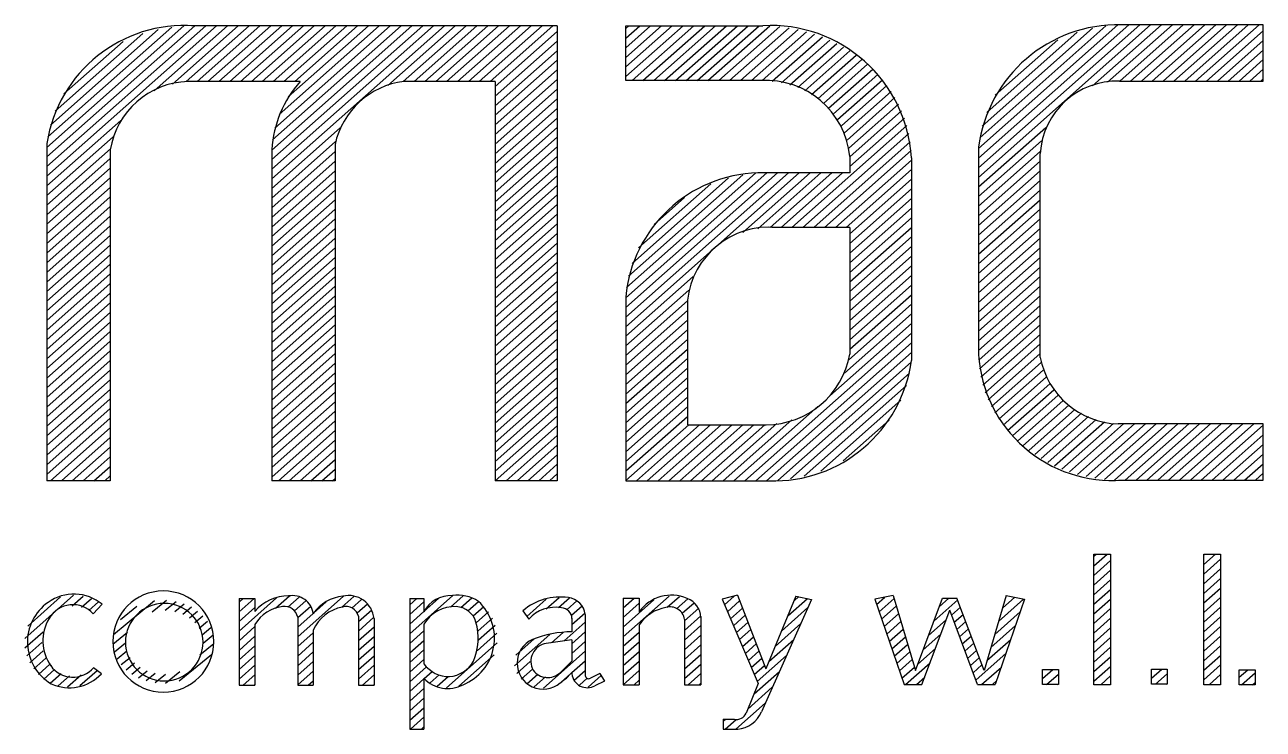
# Model space of a CAD drawing. Header units: millimetres. Extents: x 150000 to 150841, y 150000 to 150594.
# Drawn here: x 150741.31 to 150750.19, y 150092.44 to 150097.49 of the extents above; entities that cross this region are included whole.
import ezdxf

# ---------------------------------------------------------------- set-up
doc = ezdxf.new("R2010")
doc.units = ezdxf.units.MM
doc.linetypes.add('XKITLINE00', pattern=[0])

msp = doc.modelspace()

# ---------------------------------------------------------------- linework, layer by layer
at = {"color": 7, "linetype": 'XKITLINE00'}
for p, q in [((150741.471, 150096.5405), (150742.5313, 150097.4811)), ((150741.471, 150096.4716), (150742.609, 150097.4811)), ((150741.471, 150096.4026), (150742.6868, 150097.4811)), ((150741.471, 150096.6095), (150742.4517, 150097.4794)), ((150741.4771, 150096.6839), (150742.365, 150097.4715)), ((150742.2391, 150097.0151), (150742.7645, 150097.4811)), ((150742.3713, 150097.0634), (150742.8422, 150097.4811)), ((150742.4681, 150097.0803), (150742.92, 150097.4811)), ((150745.128, 150097.4811), (150742.5058, 150097.4811)), ((150742.5473, 150097.0816), (150742.9977, 150097.4811)), ((150742.6251, 150097.0816), (150743.0754, 150097.4811)), ((150742.7028, 150097.0816), (150743.1531, 150097.4811)), ((150742.7805, 150097.0816), (150743.2309, 150097.4811)), ((150742.8582, 150097.0816), (150743.3086, 150097.4811)), ((150742.936, 150097.0816), (150743.3863, 150097.4811)), ((150743.0137, 150097.0816), (150743.4641, 150097.4811)), ((150743.0815, 150096.5902), (150744.0859, 150097.4811)), ((150743.0815, 150096.5213), (150744.1636, 150097.4811)), ((150743.0815, 150096.4523), (150744.2413, 150097.4811)), ((150743.0815, 150096.3834), (150744.3191, 150097.4811)), ((150743.0874, 150096.6643), (150744.0082, 150097.4811)), ((150743.0914, 150097.0816), (150743.5418, 150097.4811)), ((150743.1033, 150096.7474), (150743.9304, 150097.4811)), ((150743.1349, 150096.8444), (150743.8527, 150097.4811)), ((150743.1692, 150097.0816), (150743.6195, 150097.4811)), ((150743.2004, 150096.9715), (150743.775, 150097.4811)), ((150743.2469, 150097.0816), (150743.6972, 150097.4811)), ((150743.9131, 150097.0521), (150744.3968, 150097.4811)), ((150744.0231, 150097.0807), (150744.4745, 150097.4811)), ((150744.1019, 150097.0816), (150744.5523, 150097.4811)), ((150744.1796, 150097.0816), (150744.63, 150097.4811)), ((150744.2574, 150097.0816), (150744.7077, 150097.4811)), ((150744.3351, 150097.0816), (150744.7854, 150097.4811)), ((150744.4128, 150097.0816), (150744.8632, 150097.4811)), ((150744.4906, 150097.0816), (150744.9409, 150097.4811)), ((150744.5683, 150097.0816), (150745.0186, 150097.4811)), ((150744.646, 150097.0816), (150745.0964, 150097.4811)), ((150745.128, 150097.4811), (150745.128, 150094.2192)), ((150745.6183, 150097.4615), (150745.6405, 150097.4811)), ((150745.6183, 150097.3925), (150745.7182, 150097.4811)), ((150745.6183, 150097.3236), (150745.7959, 150097.4811)), ((150745.6183, 150097.2546), (150745.8737, 150097.4811)), ((150745.6183, 150097.1857), (150745.9514, 150097.4811)), ((150745.6183, 150097.1168), (150746.0291, 150097.4811)), ((150745.6183, 150097.0876), (150745.6183, 150097.4811)), ((150745.6183, 150097.4811), (150746.6002, 150097.4811)), ((150745.6632, 150097.0876), (150746.1068, 150097.4811)), ((150745.741, 150097.0876), (150746.1846, 150097.4811)), ((150745.8187, 150097.0876), (150746.2623, 150097.4811)), ((150745.8964, 150097.0876), (150746.34, 150097.4811)), ((150745.9741, 150097.0876), (150746.4178, 150097.4811)), ((150746.0519, 150097.0876), (150746.4955, 150097.4811)), ((150746.1296, 150097.0876), (150746.5732, 150097.4811)), ((150746.2073, 150097.0876), (150746.6496, 150097.48)), ((150746.2851, 150097.0876), (150746.7214, 150097.4746)), ((150748.1463, 150096.5322), (150749.2237, 150097.4879)), ((150748.1463, 150096.4633), (150749.3014, 150097.4879)), ((150748.1463, 150096.3943), (150749.3791, 150097.4879)), ((150748.1463, 150096.6012), (150749.1449, 150097.487)), ((150748.1543, 150096.6773), (150749.0584, 150097.4793)), ((150748.9629, 150097.0498), (150749.4569, 150097.4879)), ((150749.0708, 150097.0765), (150749.5346, 150097.4879)), ((150749.1574, 150097.0844), (150749.6123, 150097.4879)), ((150750.1858, 150097.4879), (150749.1671, 150097.4879)), ((150749.2351, 150097.0844), (150749.6901, 150097.4879)), ((150749.3129, 150097.0844), (150749.7678, 150097.4879)), ((150749.3906, 150097.0844), (150749.8455, 150097.4879)), ((150749.4683, 150097.0844), (150749.9232, 150097.4879)), ((150749.5461, 150097.0844), (150750.001, 150097.4879)), ((150749.6238, 150097.0844), (150750.0787, 150097.4879)), ((150749.7015, 150097.0844), (150750.1564, 150097.4879)), ((150750.1858, 150097.0844), (150750.1858, 150097.4879)), ((150741.4957, 150096.7694), (150742.2687, 150097.455)), ((150741.5293, 150096.8681), (150742.1574, 150097.4252)), ((150744.6835, 150097.046), (150745.128, 150097.4402)), ((150746.3628, 150097.0876), (150746.789, 150097.4657)), ((150746.4405, 150097.0876), (150746.8529, 150097.4535)), ((150746.5182, 150097.0876), (150746.9137, 150097.4384)), ((150746.5959, 150097.0876), (150746.9716, 150097.4208)), ((150746.6685, 150097.083), (150747.0269, 150097.4009)), ((150746.7343, 150097.0724), (150747.0796, 150097.3787)), ((150748.1724, 150096.7623), (150748.9626, 150097.4632)), ((150748.2049, 150096.8601), (150748.8524, 150097.4344)), ((150748.2651, 150096.9824), (150748.7144, 150097.381)), ((150749.7792, 150097.0844), (150750.1858, 150097.445)), ((150741.5927, 150096.9933), (150742.0163, 150097.369)), ((150744.6835, 150096.977), (150745.128, 150097.3713)), ((150744.6835, 150096.9081), (150745.128, 150097.3023)), ((150746.7945, 150097.0569), (150747.1301, 150097.3545)), ((150746.8501, 150097.0373), (150747.1783, 150097.3284)), ((150746.9017, 150097.014), (150747.2243, 150097.3003)), ((150749.857, 150097.0844), (150750.1858, 150097.3761)), ((150749.9347, 150097.0844), (150750.1858, 150097.3071)), ((150744.6835, 150096.8391), (150745.128, 150097.2334)), ((150746.9494, 150096.9874), (150747.2683, 150097.2704)), ((150746.9936, 150096.9577), (150747.3103, 150097.2386)), ((150747.0344, 150096.925), (150747.3503, 150097.2051)), ((150750.0124, 150097.0844), (150750.1858, 150097.2382)), ((150744.6835, 150096.7702), (150745.128, 150097.1644)), ((150747.0719, 150096.8892), (150747.3882, 150097.1698)), ((150747.1059, 150096.8505), (150747.4241, 150097.1328)), ((150750.0902, 150097.0844), (150750.1858, 150097.1692)), ((150743.2846, 150097.0816), (150742.4824, 150097.0816)), ((150744.6835, 150097.0816), (150744.029, 150097.0816)), ((150744.6835, 150096.7012), (150745.128, 150097.0955)), ((150744.6835, 150097.0816), (150744.6835, 150094.2192)), ((150744.6835, 150096.6323), (150745.128, 150097.0266)), ((150746.588, 150097.0876), (150745.6183, 150097.0876)), ((150747.1365, 150096.8086), (150747.4581, 150097.0939)), ((150747.1633, 150096.7635), (150747.4899, 150097.0532)), ((150749.1566, 150097.0844), (150750.1858, 150097.0844)), ((150750.1679, 150097.0844), (150750.1858, 150097.1003)), ((150744.6835, 150096.5633), (150745.128, 150096.9576)), ((150747.1861, 150096.7147), (150747.5196, 150097.0106)), ((150747.2043, 150096.6619), (150747.5471, 150096.966)), ((150744.6835, 150096.4944), (150745.128, 150096.8887)), ((150747.2172, 150096.6044), (150747.5723, 150096.9194)), ((150747.2234, 150096.541), (150747.595, 150096.8706)), ((150741.471, 150096.3337), (150741.9995, 150096.8025)), ((150744.6835, 150096.4254), (150745.128, 150096.8197)), ((150746.8093, 150096.0357), (150747.6322, 150096.7658)), ((150747.2234, 150096.472), (150747.615, 150096.8194)), ((150741.471, 150096.2647), (150741.945, 150096.6852)), ((150743.0815, 150096.3144), (150743.572, 150096.7495)), ((150744.6835, 150096.3565), (150745.128, 150096.7508)), ((150744.6835, 150096.2875), (150745.128, 150096.6818)), ((150746.887, 150096.0357), (150747.6463, 150096.7093)), ((150748.1463, 150096.3254), (150748.627, 150096.7518)), ((150741.471, 150096.6382), (150741.471, 150094.2192)), ((150741.471, 150096.1958), (150741.9259, 150096.5994)), ((150741.925, 150096.5919), (150741.925, 150094.2192)), ((150743.0815, 150096.2455), (150743.5398, 150096.6519)), ((150743.0815, 150096.5945), (150743.0815, 150094.2192)), ((150743.5356, 150096.6304), (150743.5356, 150094.2192)), ((150744.6835, 150096.2186), (150745.128, 150096.6129)), ((150746.9647, 150096.0357), (150747.6567, 150096.6496)), ((150747.0425, 150096.0357), (150747.6631, 150096.5863)), ((150748.1463, 150096.2565), (150748.5968, 150096.6561)), ((150748.1463, 150096.6097), (150748.1463, 150095.1213)), ((150741.471, 150096.1268), (150741.925, 150096.5296)), ((150743.0815, 150096.1765), (150743.5356, 150096.5793)), ((150743.0815, 150096.1076), (150743.5356, 150096.5103)), ((150744.6835, 150096.1496), (150745.128, 150096.5439)), ((150747.1202, 150096.0357), (150747.6648, 150096.5188)), ((150747.2234, 150096.5445), (150747.2234, 150096.4268)), ((150747.6648, 150096.5337), (150747.6648, 150095.0823)), ((150748.1463, 150096.1875), (150748.5879, 150096.5792)), ((150748.1463, 150096.1186), (150748.5877, 150096.5101)), ((150748.5877, 150095.1042), (150748.5877, 150096.5658)), ((150741.471, 150096.0579), (150741.925, 150096.4606)), ((150743.0815, 150096.0386), (150743.5356, 150096.4414)), ((150744.6835, 150096.0807), (150745.128, 150096.475)), ((150744.6835, 150096.0117), (150745.128, 150096.406)), ((150745.6183, 150095.5309), (150746.6283, 150096.4268)), ((150745.6183, 150095.462), (150746.706, 150096.4268)), ((150745.6183, 150095.393), (150746.7838, 150096.4268)), ((150745.6183, 150095.3241), (150746.8615, 150096.4268)), ((150745.6235, 150095.6045), (150746.549, 150096.4254)), ((150745.6374, 150095.6857), (150746.4574, 150096.4131)), ((150746.4568, 150095.9989), (150746.9392, 150096.4268)), ((150747.2234, 150096.4268), (150746.5653, 150096.4268)), ((150746.5655, 150096.0264), (150747.017, 150096.4268)), ((150746.6534, 150096.0354), (150747.0947, 150096.4268)), ((150746.7315, 150096.0357), (150747.1724, 150096.4268)), ((150747.1979, 150096.0357), (150747.6648, 150096.4499)), ((150748.1463, 150096.0496), (150748.5877, 150096.4411)), ((150741.471, 150095.9889), (150741.925, 150096.3917)), ((150741.471, 150095.92), (150741.925, 150096.3228)), ((150743.0815, 150095.9697), (150743.5356, 150096.3724)), ((150744.6835, 150095.9428), (150745.128, 150096.3371)), ((150745.6635, 150095.7778), (150746.3536, 150096.39)), ((150745.7108, 150095.8887), (150746.2285, 150096.348)), ((150747.2234, 150095.9894), (150747.6648, 150096.3809)), ((150748.1463, 150095.9807), (150748.5877, 150096.3722)), ((150741.471, 150095.851), (150741.925, 150096.2538)), ((150743.0815, 150095.9007), (150743.5356, 150096.3035)), ((150743.0815, 150095.8318), (150743.5356, 150096.2345)), ((150744.6835, 150095.8738), (150745.128, 150096.2681)), ((150745.8215, 150096.0559), (150746.0401, 150096.2498)), ((150747.2234, 150095.9204), (150747.6648, 150096.312)), ((150747.2234, 150095.8515), (150747.6648, 150096.243)), ((150748.1463, 150095.9117), (150748.5877, 150096.3032)), ((150748.1463, 150095.8428), (150748.5877, 150096.2343)), ((150741.471, 150095.7821), (150741.925, 150096.1849)), ((150743.0815, 150095.7628), (150743.5356, 150096.1656)), ((150744.6835, 150095.8049), (150745.128, 150096.1992)), ((150747.2234, 150095.7825), (150747.6648, 150096.1741)), ((150748.1463, 150095.7738), (150748.5877, 150096.1653)), ((150741.471, 150095.7131), (150741.925, 150096.1159)), ((150743.0815, 150095.6939), (150743.5356, 150096.0966)), ((150744.6835, 150095.7359), (150745.128, 150096.1302)), ((150744.6835, 150095.667), (150745.128, 150096.0613)), ((150747.2234, 150095.7136), (150747.6648, 150096.1051)), ((150748.1463, 150095.7049), (150748.5877, 150096.0964)), ((150741.471, 150095.6442), (150741.925, 150096.047)), ((150741.471, 150095.5753), (150741.925, 150095.978)), ((150743.0815, 150095.6249), (150743.5356, 150096.0277)), ((150743.0815, 150095.556), (150743.5356, 150095.9587)), ((150744.6835, 150095.598), (150745.128, 150095.9923)), ((150747.2234, 150096.0357), (150746.6639, 150096.0357)), ((150747.2234, 150095.6446), (150747.6648, 150096.0362)), ((150747.2234, 150096.0357), (150747.2234, 150095.1275)), ((150747.2234, 150095.5757), (150747.6648, 150095.9672)), ((150748.1463, 150095.6359), (150748.5877, 150096.0274)), ((150748.1463, 150095.567), (150748.5877, 150095.9585)), ((150741.471, 150095.5063), (150741.925, 150095.9091)), ((150743.0815, 150095.487), (150743.5356, 150095.8898)), ((150744.6835, 150095.5291), (150745.128, 150095.9234)), ((150747.2234, 150095.5067), (150747.6648, 150095.8983)), ((150748.1463, 150095.498), (150748.5877, 150095.8895)), ((150741.471, 150095.4374), (150741.925, 150095.8401)), ((150743.0815, 150095.4181), (150743.5356, 150095.8208)), ((150744.6835, 150095.4601), (150745.128, 150095.8544)), ((150744.6835, 150095.3912), (150745.128, 150095.7855)), ((150747.2234, 150095.4378), (150747.6648, 150095.8293)), ((150748.1463, 150095.4291), (150748.5877, 150095.8206)), ((150741.471, 150095.3684), (150741.925, 150095.7712)), ((150741.471, 150095.2995), (150741.925, 150095.7022)), ((150743.0815, 150095.3491), (150743.5356, 150095.7519)), ((150744.6835, 150095.3222), (150745.128, 150095.7165)), ((150747.2234, 150095.3689), (150747.6648, 150095.7604)), ((150748.1463, 150095.3601), (150748.5877, 150095.7516)), ((150741.471, 150095.2305), (150741.925, 150095.6333)), ((150743.0815, 150095.2802), (150743.5356, 150095.6829)), ((150743.0815, 150095.2112), (150743.5356, 150095.614)), ((150744.6835, 150095.2533), (150745.128, 150095.6476)), ((150745.6183, 150095.2551), (150746.1006, 150095.6829)), ((150747.2234, 150095.2999), (150747.6648, 150095.6914)), ((150747.2234, 150095.231), (150747.6648, 150095.6225)), ((150748.1463, 150095.2912), (150748.5877, 150095.6827)), ((150748.1463, 150095.2222), (150748.5877, 150095.6137)), ((150741.471, 150095.1616), (150741.925, 150095.5643)), ((150743.0815, 150095.1423), (150743.5356, 150095.545)), ((150744.6835, 150095.1843), (150745.128, 150095.5786)), ((150745.6183, 150095.1862), (150746.0696, 150095.5865)), ((150745.6183, 150095.5385), (150745.6183, 150094.2192)), ((150747.2234, 150095.162), (150747.6648, 150095.5535)), ((150748.1463, 150095.1533), (150748.5877, 150095.5448)), ((150741.471, 150095.0926), (150741.925, 150095.4954)), ((150741.471, 150095.0237), (150741.925, 150095.4264)), ((150743.0815, 150095.0733), (150743.5356, 150095.4761)), ((150744.6835, 150095.1154), (150745.128, 150095.5097)), ((150744.6835, 150095.0464), (150745.128, 150095.4407)), ((150745.6183, 150095.1172), (150746.0597, 150095.5088)), ((150745.6183, 150095.0483), (150746.0597, 150095.4398)), ((150746.0597, 150095.5134), (150746.0597, 150094.6212)), ((150747.2165, 150095.087), (150747.6648, 150095.4846)), ((150748.1473, 150095.0852), (150748.5877, 150095.4759)), ((150741.471, 150094.9547), (150741.925, 150095.3575)), ((150743.0815, 150095.0044), (150743.5356, 150095.4071)), ((150743.0815, 150094.9354), (150743.5356, 150095.3382)), ((150744.6835, 150094.9775), (150745.128, 150095.3718)), ((150745.6183, 150094.9793), (150746.0597, 150095.3709)), ((150747.0798, 150094.8278), (150747.6648, 150095.3467)), ((150747.1865, 150094.9914), (150747.6648, 150095.4156)), ((150748.1531, 150095.0214), (150748.5877, 150095.4069)), ((150748.1632, 150094.9615), (150748.5877, 150095.338)), ((150741.471, 150094.8858), (150741.925, 150095.2885)), ((150743.0815, 150094.8665), (150743.5356, 150095.2692)), ((150744.6835, 150094.9086), (150745.128, 150095.3028)), ((150745.6183, 150094.9104), (150746.0597, 150095.3019)), ((150746.4714, 150094.2192), (150747.6648, 150095.2777)), ((150748.1772, 150094.9049), (150748.5877, 150095.269)), ((150741.471, 150094.8168), (150741.925, 150095.2196)), ((150743.0815, 150094.7975), (150743.5356, 150095.2003)), ((150744.6835, 150094.8396), (150745.128, 150095.2339)), ((150744.6835, 150094.7707), (150745.128, 150095.1649)), ((150745.6183, 150094.8414), (150746.0597, 150095.233)), ((150745.6183, 150094.7725), (150746.0597, 150095.164)), ((150746.5492, 150094.2192), (150747.6648, 150095.2088)), ((150748.1944, 150094.8512), (150748.5877, 150095.2001)), ((150741.471, 150094.7479), (150741.925, 150095.1506)), ((150741.471, 150094.6789), (150741.925, 150095.0817)), ((150743.0815, 150094.7286), (150743.5356, 150095.1313)), ((150744.6835, 150094.7017), (150745.128, 150095.096)), ((150745.6183, 150094.7035), (150746.0597, 150095.0951)), ((150746.6269, 150094.2192), (150747.6648, 150095.1398)), ((150748.2147, 150094.8003), (150748.5877, 150095.1311)), ((150741.471, 150094.61), (150741.925, 150095.0127)), ((150743.0815, 150094.6596), (150743.5356, 150095.0624)), ((150743.0815, 150094.5907), (150743.5356, 150094.9934)), ((150744.6835, 150094.6328), (150745.128, 150095.027)), ((150745.6183, 150094.6346), (150746.0597, 150095.0261)), ((150746.7081, 150094.2223), (150747.6637, 150095.0699)), ((150746.7975, 150094.2326), (150747.652, 150094.9906)), ((150748.2377, 150094.7517), (150748.5943, 150095.0681)), ((150748.2633, 150094.7055), (150748.61, 150095.013)), ((150741.471, 150094.541), (150741.925, 150094.9438)), ((150743.0815, 150094.5217), (150743.5356, 150094.9245)), ((150744.6835, 150094.5638), (150745.128, 150094.9581)), ((150745.6183, 150094.5656), (150746.0597, 150094.9572)), ((150746.8978, 150094.2526), (150747.6295, 150094.9017)), ((150748.2913, 150094.6614), (150748.6306, 150094.9624)), ((150748.3216, 150094.6193), (150748.6557, 150094.9156)), ((150741.471, 150094.4721), (150741.925, 150094.8748)), ((150741.471, 150094.4031), (150741.925, 150094.8059)), ((150743.0815, 150094.4528), (150743.5356, 150094.8555)), ((150744.6835, 150094.4949), (150745.128, 150094.8891)), ((150744.6835, 150094.4259), (150745.128, 150094.8202)), ((150745.6183, 150094.4967), (150746.0597, 150094.8882)), ((150745.6183, 150094.4278), (150746.0597, 150094.8193)), ((150748.3541, 150094.5792), (150748.6847, 150094.8724)), ((150748.3888, 150094.541), (150748.7173, 150094.8324)), ((150741.471, 150094.3342), (150741.925, 150094.7369)), ((150743.0815, 150094.3838), (150743.5356, 150094.7866)), ((150743.0815, 150094.3149), (150743.5356, 150094.7176)), ((150744.6835, 150094.357), (150745.128, 150094.7512)), ((150745.6183, 150094.3588), (150746.0597, 150094.7503)), ((150746.3937, 150094.2192), (150746.9934, 150094.7511)), ((150747.0159, 150094.2885), (150747.589, 150094.7969)), ((150748.4256, 150094.5047), (150748.7535, 150094.7956)), ((150748.4645, 150094.4702), (150748.7932, 150094.7618)), ((150748.5055, 150094.4377), (150748.8363, 150094.7311)), ((150741.471, 150094.2652), (150741.925, 150094.668)), ((150743.0815, 150094.2459), (150743.5356, 150094.6487)), ((150744.6835, 150094.288), (150745.128, 150094.6823)), ((150745.6183, 150094.2899), (150746.0597, 150094.6814)), ((150746.2382, 150094.2192), (150746.7012, 150094.6298)), ((150746.316, 150094.2192), (150746.8089, 150094.6565)), ((150747.176, 150094.3615), (150747.5067, 150094.6549)), ((150748.5486, 150094.407), (150748.883, 150094.7036)), ((150748.5939, 150094.3782), (150748.9335, 150094.6794)), ((150748.6414, 150094.3514), (150748.9881, 150094.6589)), ((150748.6912, 150094.3266), (150749.0473, 150094.6425)), ((150748.7435, 150094.304), (150749.1119, 150094.6309)), ((150741.4968, 150094.2192), (150741.925, 150094.599)), ((150743.1291, 150094.2192), (150743.5356, 150094.5798)), ((150744.6837, 150094.2192), (150745.128, 150094.6133)), ((150744.7614, 150094.2192), (150745.128, 150094.5444)), ((150745.6183, 150094.2209), (150746.0697, 150094.6212)), ((150745.6941, 150094.2192), (150746.1474, 150094.6212)), ((150745.7719, 150094.2192), (150746.2251, 150094.6212)), ((150745.8496, 150094.2192), (150746.3028, 150094.6212)), ((150745.9273, 150094.2192), (150746.3806, 150094.6212)), ((150746.0051, 150094.2192), (150746.4583, 150094.6212)), ((150746.0597, 150094.6212), (150746.6239, 150094.6212)), ((150746.0828, 150094.2192), (150746.536, 150094.6212)), ((150746.1605, 150094.2192), (150746.6138, 150094.6212)), ((150748.7983, 150094.2837), (150749.1857, 150094.6273)), ((150748.8559, 150094.2658), (150749.2634, 150094.6273)), ((150748.9164, 150094.2506), (150749.3411, 150094.6273)), ((150748.9804, 150094.2384), (150749.4189, 150094.6273)), ((150749.0481, 150094.2295), (150749.4966, 150094.6273)), ((150749.1202, 150094.2245), (150749.5743, 150094.6273)), ((150750.1858, 150094.6273), (150749.1455, 150094.6273)), ((150749.1971, 150094.2238), (150749.652, 150094.6273)), ((150749.2749, 150094.2238), (150749.7298, 150094.6273)), ((150749.3526, 150094.2238), (150749.8075, 150094.6273)), ((150749.4303, 150094.2238), (150749.8852, 150094.6273)), ((150749.508, 150094.2238), (150749.963, 150094.6273)), ((150749.5858, 150094.2238), (150750.0407, 150094.6273)), ((150749.6635, 150094.2238), (150750.1184, 150094.6273)), ((150749.7412, 150094.2238), (150750.1858, 150094.6181)), ((150749.819, 150094.2238), (150750.1858, 150094.5492)), ((150750.1858, 150094.2238), (150750.1858, 150094.6273)), ((150741.5745, 150094.2192), (150741.925, 150094.5301)), ((150741.6522, 150094.2192), (150741.925, 150094.4611)), ((150743.2068, 150094.2192), (150743.5356, 150094.5108)), ((150744.8391, 150094.2192), (150745.128, 150094.4754)), ((150749.8967, 150094.2238), (150750.1858, 150094.4802)), ((150741.73, 150094.2192), (150741.925, 150094.3922)), ((150743.2845, 150094.2192), (150743.5356, 150094.4419)), ((150743.3623, 150094.2192), (150743.5356, 150094.3729)), ((150744.9169, 150094.2192), (150745.128, 150094.4065)), ((150749.9744, 150094.2238), (150750.1858, 150094.4113)), ((150741.8077, 150094.2192), (150741.925, 150094.3232)), ((150743.44, 150094.2192), (150743.5356, 150094.304)), ((150744.9946, 150094.2192), (150745.128, 150094.3376)), ((150750.0521, 150094.2238), (150750.1858, 150094.3423)), ((150750.1299, 150094.2238), (150750.1858, 150094.2734)), ((150741.925, 150094.2192), (150741.471, 150094.2192)), ((150741.8854, 150094.2192), (150741.925, 150094.2543)), ((150743.5356, 150094.2192), (150743.0815, 150094.2192)), ((150743.5177, 150094.2192), (150743.5356, 150094.235)), ((150745.128, 150094.2192), (150744.6835, 150094.2192)), ((150745.0723, 150094.2192), (150745.128, 150094.2686)), ((150745.6183, 150094.2192), (150746.6464, 150094.2192)), ((150749.1494, 150094.2238), (150750.1858, 150094.2238)), ((150748.9715, 150093.6789), (150748.9891, 150093.6946)), ((150748.9715, 150093.61), (150749.0669, 150093.6946)), ((150748.9715, 150093.6946), (150749.0922, 150093.6946)), ((150748.9715, 150092.7581), (150748.9715, 150093.6946)), ((150749.0922, 150093.6946), (150749.0922, 150092.7581)), ((150749.7597, 150093.6886), (150749.7664, 150093.6946)), ((150749.7597, 150093.6197), (150749.8441, 150093.6946)), ((150749.7597, 150093.6946), (150749.8804, 150093.6946)), ((150749.7597, 150092.7581), (150749.7597, 150093.6946)), ((150749.7597, 150093.5507), (150749.8804, 150093.6577)), ((150749.8804, 150093.6946), (150749.8804, 150092.7581)), ((150748.9715, 150093.541), (150749.0922, 150093.648)), ((150748.9715, 150093.4721), (150749.0922, 150093.5791)), ((150749.7597, 150093.4818), (150749.8804, 150093.5888)), ((150748.9715, 150093.4031), (150749.0922, 150093.5101)), ((150749.7597, 150093.4128), (150749.8804, 150093.5198)), ((150741.3123, 150093.0903), (150741.6613, 150093.3998)), ((150741.3332, 150093.1777), (150741.5694, 150093.3873)), ((150741.6517, 150093.3223), (150741.7316, 150093.3932)), ((150743.1099, 150093.3059), (150743.2102, 150093.3948)), ((150743.1977, 150093.3147), (150743.2782, 150093.3862)), ((150743.2677, 150093.1011), (150743.5966, 150093.3929)), ((150743.5846, 150093.3132), (150743.6707, 150093.3896)), ((150744.0701, 150093.1234), (150744.3784, 150093.3969)), ((150744.3635, 150093.3147), (150744.4542, 150093.3951)), ((150745.6008, 150093.1022), (150745.929, 150093.3933)), ((150745.916, 150093.3128), (150746.0029, 150093.3899)), ((150746.4189, 150093.3989), (150746.3079, 150093.3702)), ((150746.3249, 150093.3308), (150746.3946, 150093.3926)), ((150746.4189, 150093.3989), (150746.6213, 150092.8715)), ((150746.8379, 150093.3937), (150746.6213, 150092.8715)), ((150746.8238, 150093.3596), (150746.8573, 150093.3894)), ((150746.8379, 150093.3937), (150746.9498, 150093.3686)), ((150747.5342, 150093.3969), (150747.4028, 150093.37)), ((150747.5342, 150093.3969), (150747.6933, 150092.8597)), ((150748.3444, 150093.3969), (150748.1853, 150092.8597)), ((150748.3444, 150093.3969), (150748.4758, 150093.37)), ((150748.9715, 150093.3342), (150749.0922, 150093.4412)), ((150749.7597, 150093.3439), (150749.8804, 150093.4509)), ((150741.7197, 150093.3137), (150741.7903, 150093.3764)), ((150741.7714, 150093.2906), (150741.8405, 150093.352)), ((150741.8671, 150093.3343), (150741.8031, 150093.2658)), ((150741.9481, 150093.1185), (150742.2429, 150093.3607)), ((150741.9971, 150093.2242), (150742.1142, 150093.3205)), ((150742.2245, 150093.2801), (150742.3273, 150093.3646)), ((150742.3181, 150093.2915), (150742.3961, 150093.3556)), ((150742.3874, 150093.2829), (150742.455, 150093.3385)), ((150742.444, 150093.264), (150742.5062, 150093.3151)), ((150742.8476, 150093.1421), (150743.1161, 150093.3803)), ((150742.8476, 150093.349), (150742.878, 150093.3759)), ((150742.8476, 150093.28), (150742.9557, 150093.3759)), ((150742.8476, 150093.3759), (150742.9617, 150093.3759)), ((150742.8476, 150093.3759), (150742.8476, 150092.7539)), ((150742.8476, 150093.2111), (150742.9617, 150093.3123)), ((150742.9617, 150093.3759), (150742.9617, 150093.2839)), ((150743.2447, 150093.2875), (150743.3267, 150093.3602)), ((150743.2677, 150093.239), (150743.3611, 150093.3218)), ((150743.38, 150093.2697), (150743.4727, 150093.3519)), ((150743.6552, 150093.3069), (150743.7252, 150093.369)), ((150743.694, 150093.2724), (150743.7673, 150093.3374)), ((150744.0701, 150093.3302), (150744.1211, 150093.3754)), ((150744.0701, 150093.3754), (150744.172, 150093.3754)), ((150744.0701, 150093.3754), (150744.0701, 150092.4391)), ((150744.0701, 150093.2613), (150744.172, 150093.3516)), ((150744.172, 150093.3754), (150744.172, 150093.2804)), ((150744.1743, 150093.2847), (150744.2778, 150093.3765)), ((150744.4375, 150093.3113), (150744.5143, 150093.3795)), ((150744.488, 150093.2872), (150744.5641, 150093.3547)), ((150744.5246, 150093.2507), (150744.6024, 150093.3197)), ((150744.91, 150093.2478), (150745.0489, 150093.3711)), ((150745.0483, 150093.3016), (150745.1413, 150093.3841)), ((150745.1373, 150093.3116), (150745.2149, 150093.3804)), ((150745.1974, 150093.2959), (150745.2682, 150093.3587)), ((150745.2294, 150093.2554), (150745.3058, 150093.3231)), ((150745.6008, 150093.378), (150745.6014, 150093.3785)), ((150745.6008, 150093.3091), (150745.6791, 150093.3785)), ((150745.6008, 150093.3785), (150745.715, 150093.3785)), ((150745.6008, 150093.3785), (150745.6008, 150092.7565)), ((150745.6008, 150093.1712), (150745.8196, 150093.3652)), ((150745.6008, 150093.2401), (150745.715, 150093.3414)), ((150745.715, 150093.3785), (150745.715, 150093.2811)), ((150745.9826, 150093.3029), (150746.0625, 150093.3738)), ((150746.023, 150093.2699), (150746.1088, 150093.3459)), ((150746.0394, 150093.2154), (150746.1413, 150093.3058)), ((150746.3079, 150093.3702), (150746.5678, 150092.7657)), ((150746.3463, 150093.2809), (150746.4343, 150093.3589)), ((150746.3678, 150093.2309), (150746.454, 150093.3074)), ((150746.9498, 150093.3686), (150746.59, 150092.5636)), ((150746.7333, 150093.1415), (150746.9238, 150093.3105)), ((150746.7785, 150093.2505), (150746.9193, 150093.3754)), ((150747.4028, 150093.37), (150747.6124, 150092.7588)), ((150747.4155, 150093.3329), (150747.4737, 150093.3845)), ((150747.4336, 150093.28), (150747.5407, 150093.375)), ((150747.4518, 150093.2272), (150747.5568, 150093.3204)), ((150747.6933, 150092.8597), (150747.8869, 150093.379)), ((150747.8253, 150093.2138), (150747.9966, 150093.3657)), ((150747.8638, 150093.3168), (150747.9338, 150093.379)), ((150747.8869, 150093.379), (150747.9916, 150093.379)), ((150747.952, 150093.2572), (150748.0159, 150093.3139)), ((150748.1853, 150092.8597), (150747.9916, 150093.379)), ((150748.4758, 150093.37), (150748.2662, 150092.7588)), ((150748.2896, 150093.2119), (150748.4693, 150093.3713)), ((150748.3173, 150093.3055), (150748.4061, 150093.3843)), ((150748.9715, 150093.2652), (150749.0922, 150093.3723)), ((150748.9715, 150093.1963), (150749.0922, 150093.3033)), ((150749.7597, 150093.2749), (150749.8804, 150093.3819)), ((150749.7597, 150093.206), (150749.8804, 150093.313)), ((150742.4914, 150093.2374), (150742.5508, 150093.2862)), ((150742.5305, 150093.204), (150742.5892, 150093.2522)), ((150742.5612, 150093.1637), (150742.6212, 150093.213)), ((150743.2677, 150093.17), (150743.3792, 150093.2689)), ((150743.2677, 150093.2412), (150743.2677, 150092.7539)), ((150743.7034, 150093.2117), (150743.7979, 150093.2956)), ((150743.7034, 150093.2484), (150743.7034, 150092.7539)), ((150743.7034, 150093.1428), (150743.8142, 150093.2411)), ((150743.8149, 150093.2323), (150743.8149, 150092.7539)), ((150744.0701, 150093.1923), (150744.172, 150093.2827)), ((150744.5469, 150093.2016), (150744.6353, 150093.28)), ((150744.5603, 150093.1445), (150744.6625, 150093.2351)), ((150744.8818, 150093.2885), (150744.9232, 150093.2288)), ((150745.2329, 150093.1895), (150745.3271, 150093.2731)), ((150745.2329, 150093.2358), (150745.2329, 150093.1373)), ((150745.3286, 150093.2618), (150745.3286, 150092.8238)), ((150746.0394, 150093.1465), (150746.157, 150093.2508)), ((150746.0394, 150093.2274), (150746.0394, 150092.7565)), ((150746.1571, 150093.2474), (150746.1571, 150092.7565)), ((150746.3893, 150093.181), (150746.4738, 150093.256)), ((150747.4699, 150093.1743), (150747.573, 150093.2658)), ((150747.488, 150093.1214), (150747.5892, 150093.2112)), ((150747.7407, 150092.7588), (150747.9393, 150093.2914)), ((150747.7869, 150093.1108), (150747.914, 150093.2235)), ((150748.1379, 150092.7588), (150747.9393, 150093.2914)), ((150747.9713, 150093.2054), (150748.0352, 150093.2621)), ((150747.9907, 150093.1536), (150748.0545, 150093.2103)), ((150748.2619, 150093.1184), (150748.4453, 150093.2811)), ((150748.9715, 150093.1273), (150749.0922, 150093.2344)), ((150749.7597, 150093.137), (150749.8804, 150093.244)), ((150741.3137, 150093.0225), (150741.4434, 150093.1376)), ((150741.9434, 150093.0491), (150742.0474, 150093.1345)), ((150742.5822, 150093.1155), (150742.6461, 150093.168)), ((150742.8476, 150093.0732), (150742.9617, 150093.1744)), ((150742.9617, 150093.1902), (150742.9617, 150092.7539)), ((150743.2677, 150093.0321), (150743.3792, 150093.131)), ((150743.3792, 150093.1493), (150743.3792, 150092.7539)), ((150743.7034, 150093.0738), (150743.8149, 150093.1728)), ((150744.0701, 150093.0544), (150744.172, 150093.1448)), ((150744.172, 150093.1926), (150744.172, 150092.9073)), ((150744.5537, 150093.0007), (150744.6957, 150093.1267)), ((150744.5643, 150093.0791), (150744.6832, 150093.1845)), ((150745.0856, 150093.0589), (150745.1693, 150093.1331)), ((150745.1776, 150093.0715), (150745.3286, 150093.2054)), ((150745.2329, 150093.0516), (150745.3286, 150093.1365)), ((150745.6008, 150093.0333), (150745.715, 150093.1345)), ((150745.715, 150093.188), (150745.715, 150092.7565)), ((150746.0394, 150093.0775), (150746.1571, 150093.182)), ((150746.4107, 150093.1311), (150746.4935, 150093.2046)), ((150746.4322, 150093.0812), (150746.5133, 150093.1531)), ((150746.6881, 150093.0324), (150746.8727, 150093.1962)), ((150747.5061, 150093.0686), (150747.6054, 150093.1566)), ((150747.7485, 150093.0077), (150747.8755, 150093.1204)), ((150748.01, 150093.1018), (150748.0739, 150093.1585)), ((150748.2342, 150093.0249), (150748.4113, 150093.182)), ((150748.9715, 150093.0584), (150749.0922, 150093.1654)), ((150749.7597, 150093.0681), (150749.8804, 150093.1751)), ((150741.3268, 150092.9652), (150741.4354, 150093.0615)), ((150741.9544, 150092.9926), (150742.0335, 150093.0576)), ((150742.5663, 150092.9713), (150742.6671, 150093.0542)), ((150742.5895, 150093.0559), (150742.6626, 150093.116)), ((150742.8476, 150093.0042), (150742.9617, 150093.1054)), ((150742.8476, 150092.9353), (150742.9617, 150093.0365)), ((150743.2677, 150092.9632), (150743.3792, 150093.0621)), ((150743.7034, 150093.0049), (150743.8149, 150093.1038)), ((150743.7034, 150092.9359), (150743.8149, 150093.0349)), ((150744.0701, 150092.9855), (150744.172, 150093.0758)), ((150744.3329, 150092.7359), (150744.6968, 150093.0587)), ((150744.8211, 150092.8932), (150745.0751, 150093.1184)), ((150744.8298, 150092.9699), (150744.9612, 150093.0864)), ((150745.2329, 150093.0791), (150745.0489, 150093.0538)), ((150745.2329, 150093.0791), (150745.2329, 150092.9274)), ((150745.2329, 150092.9827), (150745.3286, 150093.0675)), ((150745.6008, 150092.9643), (150745.715, 150093.0656)), ((150746.0394, 150093.0086), (150746.1571, 150093.113)), ((150746.0394, 150092.9396), (150746.1571, 150093.0441)), ((150746.4536, 150093.0313), (150746.533, 150093.1017)), ((150746.4751, 150092.9814), (150746.5527, 150093.0502)), ((150746.6428, 150092.9233), (150746.8217, 150093.082)), ((150747.5243, 150093.0157), (150747.6215, 150093.102)), ((150747.5424, 150092.9628), (150747.6377, 150093.0474)), ((150748.0293, 150093.05), (150748.0932, 150093.1067)), ((150748.0486, 150092.9982), (150748.1125, 150093.0549)), ((150748.2065, 150092.9314), (150748.3773, 150093.0829)), ((150748.9715, 150092.9894), (150749.0922, 150093.0965)), ((150749.7597, 150092.9991), (150749.8804, 150093.1061)), ((150749.7597, 150092.9302), (150749.8804, 150093.0372)), ((150741.3481, 150092.9152), (150741.4445, 150093.0007)), ((150741.3761, 150092.871), (150741.4639, 150092.9489)), ((150741.9752, 150092.9442), (150742.0439, 150093.0007)), ((150742.0037, 150092.9021), (150742.067, 150092.9541)), ((150742.4189, 150092.7847), (150742.6491, 150092.9739)), ((150742.8476, 150092.8663), (150742.9617, 150092.9675)), ((150743.2677, 150092.8942), (150743.3792, 150092.9932)), ((150743.7034, 150092.867), (150743.8149, 150092.9659)), ((150744.0701, 150092.9165), (150744.172, 150093.0069)), ((150744.423, 150092.7469), (150744.6762, 150092.9715)), ((150745.0294, 150092.7332), (150745.3286, 150092.9986)), ((150745.6008, 150092.8954), (150745.715, 150092.9966)), ((150746.0394, 150092.8707), (150746.1571, 150092.9751)), ((150746.4966, 150092.9315), (150746.5725, 150092.9988)), ((150746.518, 150092.8816), (150746.5922, 150092.9474)), ((150746.5609, 150092.7817), (150746.7706, 150092.9677)), ((150747.5605, 150092.91), (150747.6539, 150092.9928)), ((150747.7101, 150092.9047), (150747.8371, 150093.0174)), ((150748.0679, 150092.9464), (150748.1318, 150093.003)), ((150748.0873, 150092.8946), (150748.1512, 150092.9512)), ((150748.1259, 150092.7909), (150748.3434, 150092.9838)), ((150748.9715, 150092.9205), (150749.0922, 150093.0275)), ((150748.9715, 150092.8516), (150749.0922, 150092.9586)), ((150749.7597, 150092.8612), (150749.8804, 150092.9682)), ((150741.4099, 150092.8321), (150741.4911, 150092.9041)), ((150741.4492, 150092.798), (150741.5263, 150092.8664)), ((150741.7073, 150092.7512), (150741.8306, 150092.8605)), ((150741.8615, 150092.8365), (150741.8056, 150092.88)), ((150742.0388, 150092.8654), (150742.0994, 150092.9152)), ((150742.0802, 150092.8339), (150742.14, 150092.8831)), ((150742.1279, 150092.8076), (150742.189, 150092.8578)), ((150742.3212, 150092.7699), (150742.4231, 150092.8537)), ((150742.8476, 150092.7974), (150742.9617, 150092.8986)), ((150743.2677, 150092.8253), (150743.3792, 150092.9242)), ((150743.2677, 150092.7563), (150743.3792, 150092.8553)), ((150743.7034, 150092.798), (150743.8149, 150092.897)), ((150744.0701, 150092.8476), (150744.172, 150092.9379)), ((150744.0701, 150092.7786), (150744.1908, 150092.8856)), ((150744.1742, 150092.802), (150744.2318, 150092.8531)), ((150744.838, 150092.8392), (150744.9337, 150092.9241)), ((150744.8681, 150092.797), (150744.9499, 150092.8695)), ((150745.2329, 150092.9274), (150745.148, 150092.8443)), ((150745.2329, 150092.8448), (150745.3286, 150092.9296)), ((150745.2485, 150092.7897), (150745.3286, 150092.8607)), ((150745.6008, 150092.8264), (150745.715, 150092.9277)), ((150745.6008, 150092.7575), (150745.715, 150092.8587)), ((150746.0394, 150092.8017), (150746.1571, 150092.9062)), ((150746.5374, 150092.6919), (150746.7195, 150092.8535)), ((150746.5395, 150092.8316), (150746.612, 150092.8959)), ((150747.5787, 150092.8571), (150747.6701, 150092.9382)), ((150747.5968, 150092.8042), (150747.6862, 150092.8836)), ((150747.6233, 150092.7588), (150747.7987, 150092.9144)), ((150748.1066, 150092.8428), (150748.1705, 150092.8994)), ((150748.1674, 150092.7588), (150748.3094, 150092.8848)), ((150748.6048, 150092.8021), (150748.6782, 150092.8671)), ((150748.6048, 150092.8671), (150748.7177, 150092.8671)), ((150748.6048, 150092.7586), (150748.6048, 150092.8671)), ((150748.7177, 150092.8671), (150748.7177, 150092.7586)), ((150748.9715, 150092.7826), (150749.0922, 150092.8896)), ((150749.3854, 150092.8695), (150749.4983, 150092.8695)), ((150749.3854, 150092.805), (150749.4581, 150092.8695)), ((150749.3854, 150092.761), (150749.3854, 150092.8695)), ((150749.4983, 150092.8695), (150749.4983, 150092.761)), ((150749.7597, 150092.7923), (150749.8804, 150092.8993)), ((150750.0141, 150092.8111), (150750.0746, 150092.8648)), ((150750.0141, 150092.8648), (150750.1271, 150092.8648)), ((150750.0141, 150092.7563), (150750.0141, 150092.8648)), ((150750.1271, 150092.8648), (150750.1271, 150092.7563)), ((150741.494, 150092.7688), (150741.5726, 150092.8385)), ((150741.5505, 150092.7499), (150741.6322, 150092.8225)), ((150741.619, 150092.7417), (150741.7172, 150092.8289)), ((150742.1827, 150092.7871), (150742.2477, 150092.8406)), ((150742.246, 150092.7736), (150742.3202, 150092.8346)), ((150742.8763, 150092.7539), (150742.9617, 150092.8296)), ((150743.3427, 150092.7539), (150743.3792, 150092.7863)), ((150743.7313, 150092.7539), (150743.8149, 150092.828)), ((150744.0701, 150092.7097), (150744.172, 150092.8)), ((150744.172, 150092.8041), (150744.172, 150092.4391)), ((150744.2163, 150092.7704), (150744.2825, 150092.8291)), ((150744.2682, 150092.7474), (150744.3458, 150092.8163)), ((150744.909, 150092.7644), (150744.9872, 150092.8337)), ((150744.9613, 150092.7418), (150745.0435, 150092.8147)), ((150745.1555, 150092.7762), (150745.2257, 150092.8384)), ((150745.2329, 150092.8465), (150745.2329, 150092.8355)), ((150745.2871, 150092.755), (150745.3424, 150092.804)), ((150745.3482, 150092.7402), (150745.4415, 150092.823)), ((150745.4327, 150092.8376), (150745.365, 150092.8058)), ((150745.4654, 150092.7829), (150745.3977, 150092.751)), ((150745.4327, 150092.8376), (150745.4654, 150092.7829)), ((150745.6775, 150092.7565), (150745.715, 150092.7898)), ((150746.0662, 150092.7565), (150746.1571, 150092.8372)), ((150746.1439, 150092.7565), (150746.1571, 150092.7683)), ((150746.5678, 150092.7657), (150746.4807, 150092.5544)), ((150747.701, 150092.7588), (150747.7603, 150092.8113)), ((150748.2451, 150092.7588), (150748.2754, 150092.7857)), ((150748.6336, 150092.7586), (150748.7177, 150092.8333)), ((150748.7113, 150092.7586), (150748.7177, 150092.7643)), ((150749.0216, 150092.7581), (150749.0922, 150092.8207)), ((150749.4135, 150092.761), (150749.4983, 150092.8362)), ((150749.4913, 150092.761), (150749.4983, 150092.7673)), ((150749.7989, 150092.7581), (150749.8804, 150092.8303)), ((150750.03, 150092.7563), (150750.1271, 150092.8423)), ((150750.1078, 150092.7563), (150750.1271, 150092.7734)), ((150742.8476, 150092.7539), (150742.9617, 150092.7539)), ((150742.954, 150092.7539), (150742.9617, 150092.7607)), ((150743.2677, 150092.7539), (150743.3792, 150092.7539)), ((150743.7034, 150092.7539), (150743.8149, 150092.7539)), ((150743.809, 150092.7539), (150743.8149, 150092.7591)), ((150744.0701, 150092.6407), (150744.172, 150092.7311)), ((150745.6008, 150092.7565), (150745.715, 150092.7565)), ((150746.0394, 150092.7565), (150746.1571, 150092.7565)), ((150746.4926, 150092.5832), (150746.6685, 150092.7392)), ((150747.6124, 150092.7588), (150747.7407, 150092.7588)), ((150748.1379, 150092.7588), (150748.2662, 150092.7588)), ((150748.7177, 150092.7586), (150748.6048, 150092.7586)), ((150749.0922, 150092.7581), (150748.9715, 150092.7581)), ((150749.4983, 150092.761), (150749.3854, 150092.761)), ((150749.8804, 150092.7581), (150749.7597, 150092.7581)), ((150749.8767, 150092.7581), (150749.8804, 150092.7614)), ((150750.1271, 150092.7563), (150750.0141, 150092.7563)), ((150744.0701, 150092.5718), (150744.172, 150092.6621)), ((150744.0701, 150092.5028), (150744.172, 150092.5932)), ((150746.4076, 150092.4388), (150746.6174, 150092.625)), ((150744.076, 150092.4391), (150744.172, 150092.5242)), ((150746.3162, 150092.4957), (150746.3327, 150092.5103)), ((150746.3162, 150092.5103), (150746.3162, 150092.4388)), ((150746.3162, 150092.5103), (150746.3965, 150092.5103)), ((150746.3298, 150092.4388), (150746.4095, 150092.5095)), ((150744.0701, 150092.4391), (150744.172, 150092.4391)), ((150744.1538, 150092.4391), (150744.172, 150092.4553)), ((150746.3162, 150092.4388), (150746.4202, 150092.4388))]:
    msp.add_line(p, q, dxfattribs=at)
for centre, radius, start, end in [((150742.4572, 150096.4854), 0.998, 86.07203, 171.19646), ((150746.6572, 150096.4734), 1.0094, 3.42277, 93.23481), ((150749.1458, 150096.4804), 1.0078, 88.78636, 172.62683), ((150742.5008, 150096.4987), 0.5833, 91.80772, 170.80519), ((150743.9107, 150096.5347), 0.8314, 138.85923, 175.86975), ((150744.0986, 150096.5101), 0.5758, 96.94819, 167.944), ((150746.6234, 150096.4859), 0.6029, 5.57938, 93.46102), ((150749.1399, 150096.5314), 0.5533, 88.27021, 176.4386), ((150746.5947, 150095.4465), 0.9807, 91.71942, 174.61901), ((150746.6468, 150095.4472), 0.5908, 85.03582, 173.56287), ((150746.6211, 150095.2326), 0.6114, 270.26186, 350.09596), ((150746.6782, 150095.214), 0.9953, 268.16522, 352.39516), ((150749.1062, 150095.1832), 0.9619, 183.68983, 274.18229), ((150749.1643, 150095.2141), 0.5871, 190.79381, 268.15748), ((150741.6644, 150093.089), 0.3182, 50.42313, 125.63269), ((150742.3051, 150093.0674), 0.3623, 0, 180), ((150743.2007, 150093.0799), 0.3142, 89.57377, 139.51904), ((150743.2303, 150093.246), 0.1507, 8.62087, 100.40561), ((150743.6227, 150093.0944), 0.2994, 95.91136, 144.43202), ((150743.6333, 150093.2145), 0.1825, 5.61667, 103.10056), ((150744.3644, 150093.1798), 0.2171, 86.95915, 152.40068), ((150744.4163, 150093.1338), 0.2658, 56.41303, 98.7544), ((150745.146, 150092.9815), 0.405, 81.3486, 130.7166), ((150745.9441, 150093.1192), 0.2805, 65.98694, 144.75231), ((150741.6785, 150093.0635), 0.3472, 125.06616, 239.37535), ((150741.6569, 150093.136), 0.1955, 41.5792, 150.39528), ((150742.3115, 150093.063), 0.2781, 0, 180), ((150743.1923, 150093.0503), 0.2698, 97.09314, 148.74758), ((150743.1742, 150093.2241), 0.095, 10.31354, 99.20609), ((150743.6387, 150093.035), 0.2835, 100.3418, 156.23547), ((150743.6151, 150093.2274), 0.0907, 13.34849, 107.53522), ((150744.3927, 150093.061), 0.2569, 87.48203, 149.1919), ((150744.3966, 150093.163), 0.1549, 16.58769, 87.28928), ((150744.3178, 150093.0919), 0.3601, 291.97168, 47.00243), ((150745.1162, 150093.0511), 0.2623, 80.9708, 137.36256), ((150745.1515, 150093.2289), 0.0814, 1.8456, 85.85893), ((150745.1907, 150093.2438), 0.1391, 7.44807, 83.31321), ((150745.95, 150093.0329), 0.2815, 98.97863, 146.57863), ((150745.937, 150093.2123), 0.1034, 8.38405, 107.44604), ((150746.0092, 150093.2358), 0.148, 1.81735, 70.64174), ((150741.7482, 150093.0723), 0.3065, 148.45598, 215.64234), ((150744.1476, 150093.092), 0.4138, 336.37329, 16.16692), ((150745.2416, 150092.337), 0.8003, 90.62645, 111.36669), ((150742.3051, 150093.0674), 0.3623, 180, 360), ((150742.3115, 150093.063), 0.2781, 180, 0), ((150745.0263, 150092.9122), 0.1865, 114.14881, 310.73174), ((150745.0693, 150092.9248), 0.1306, 98.98787, 209.05577), ((150741.6577, 150093.0082), 0.1957, 215.37975, 319.08963), ((150744.3541, 150093.0425), 0.2268, 216.59718, 270.56013), ((150744.3351, 150093.0351), 0.2204, 275.52311, 330.38762), ((150745.0591, 150092.9382), 0.1293, 216.45768, 313.43977), ((150741.6324, 150093.0465), 0.3107, 245.09603, 317.48096), ((150744.3426, 150092.9652), 0.2346, 223.35573, 297.95661), ((150744.9003, 150093.1344), 0.4399, 304.27272, 319.1177), ((150745.3429, 150092.8471), 0.1106, 186.01842, 299.71406), ((150745.3513, 150092.824), 0.0228, 180.67497, 306.71135), ((150746.4118, 150092.5837), 0.0749, 258.24298, 337.00742), ((150746.4039, 150092.6389), 0.2007, 274.66027, 337.97975)]:
    msp.add_arc(centre, radius, start, end, dxfattribs=at)

doc.saveas('drawing.dxf')
